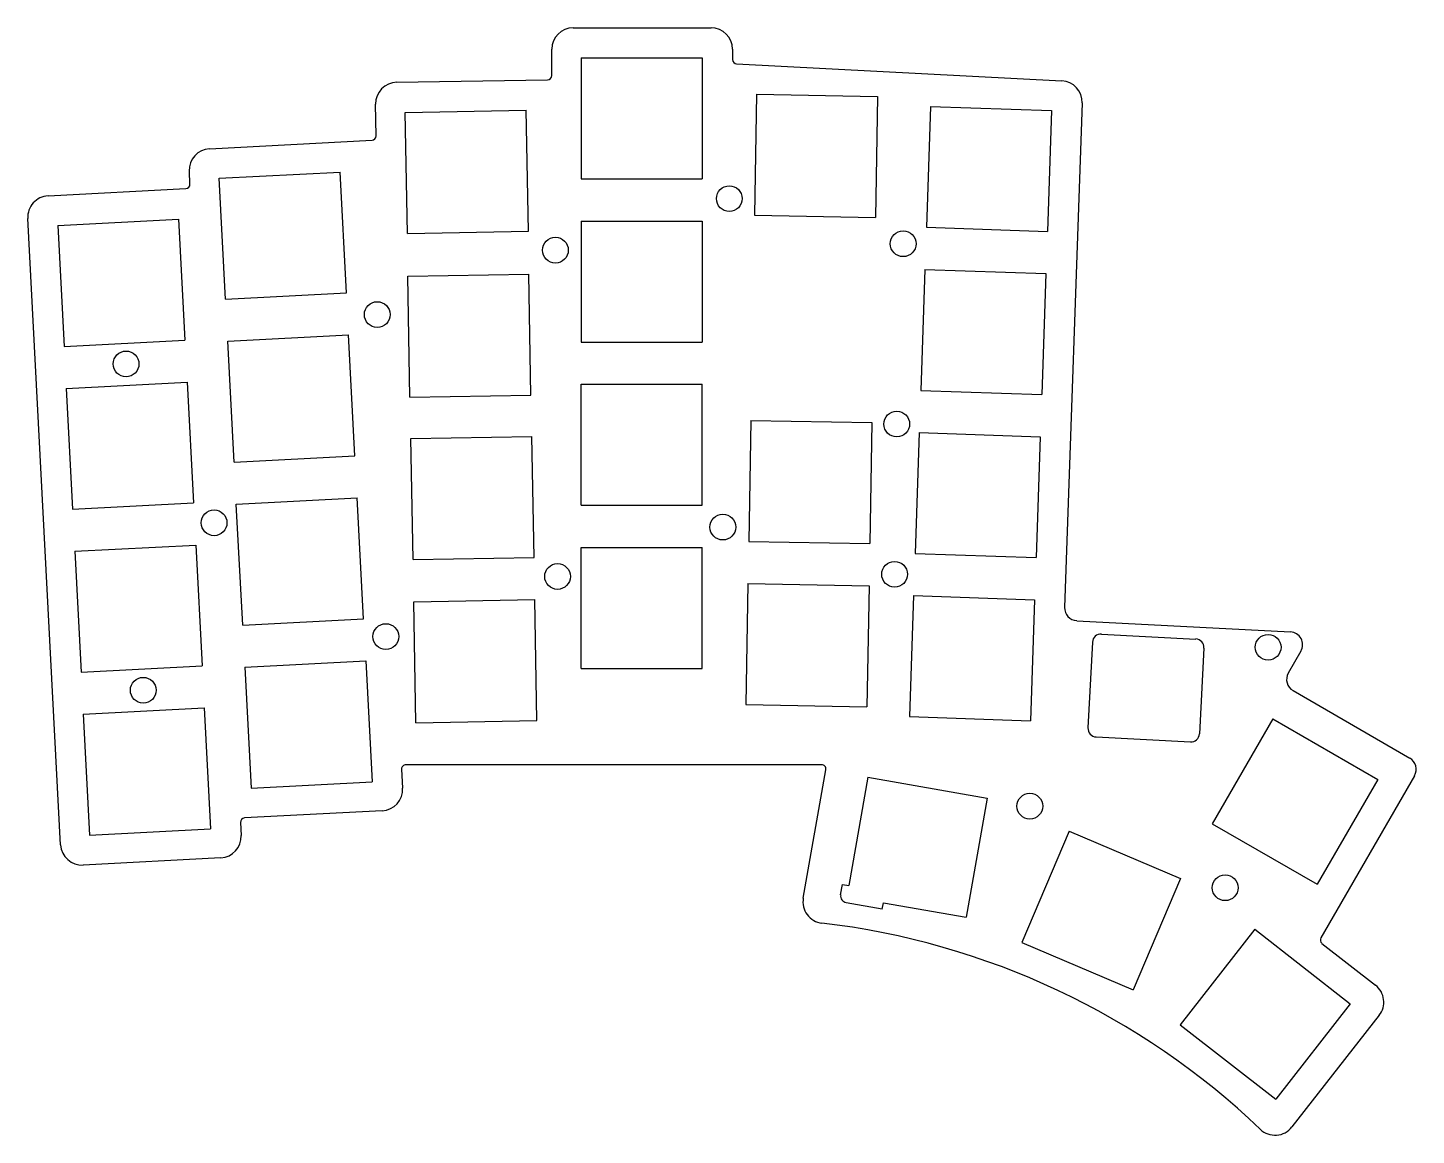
# Model space of a CAD drawing. Extents: x -35 to 127, y -165 to -36.
import ezdxf

# ---------------------------------------------------------------- set-up
doc = ezdxf.new("R2010")
doc.units = 0
doc.layers.add('VISIBLE', color=7, linetype='CONTINUOUS')

msp = doc.modelspace()

# ---------------------------------------------------------------- linework, layer by layer
at = {"layer": 'VISIBLE'}
for p, q in [((28.57, -36.1), (44.62, -36.1)), ((26.07, -41.65), (26.07, -38.6)), ((47.12, -38.6), (47.12, -39.79)), ((29.51, -39.61), (43.61, -39.61)), ((29.51, -39.61), (29.51, -53.71)), ((43.61, -39.61), (43.61, -53.71)), ((47.6, -40.29), (85.47, -42.27)), ((8.01, -42.45), (25.58, -42.15)), ((5.62, -48.68), (5.56, -45)), ((49.92, -43.84), (49.67, -57.94)), ((49.92, -43.84), (64.02, -44.09)), ((64.02, -44.09), (63.77, -58.18)), ((70.2, -45.25), (69.71, -59.34)), ((70.2, -45.25), (84.29, -45.74)), ((87.84, -44.86), (85.79, -103.6)), ((9.01, -45.95), (23.11, -45.7)), ((9.26, -60.05), (9.01, -45.95)), ((23.36, -59.8), (23.11, -45.7)), ((84.29, -45.74), (83.8, -59.84)), ((-13.77, -50.18), (5.15, -49.19)), ((-16.06, -54.31), (-16.13, -52.81)), ((-12.65, -53.63), (1.43, -52.9)), ((2.17, -66.98), (1.43, -52.9)), ((-32.58, -55.67), (-16.53, -54.83)), ((-11.91, -67.72), (-12.65, -53.63)), ((29.51, -53.71), (43.61, -53.71)), ((49.67, -57.94), (63.77, -58.18)), ((-31.12, -131.25), (-34.94, -58.3)), ((-31.46, -59.13), (-17.38, -58.39)), ((-31.46, -59.13), (-30.72, -73.21)), ((-17.38, -58.39), (-16.64, -72.47)), ((9.26, -60.05), (23.36, -59.8)), ((29.51, -58.61), (43.61, -58.61)), ((29.51, -58.61), (29.51, -72.71)), ((43.61, -58.61), (43.61, -72.71)), ((69.71, -59.34), (83.8, -59.84)), ((69.54, -64.24), (69.05, -78.33)), ((69.54, -64.24), (83.63, -64.73)), ((9.31, -65.03), (23.4, -64.78)), ((9.55, -79.12), (9.31, -65.03)), ((23.65, -78.88), (23.4, -64.78)), ((83.63, -64.73), (83.14, -78.82)), ((-11.91, -67.72), (2.17, -66.98)), ((-30.72, -73.21), (-16.64, -72.47)), ((-11.66, -72.61), (2.42, -71.87)), ((-10.92, -86.69), (-11.66, -72.61)), ((3.16, -85.95), (2.42, -71.87)), ((29.51, -72.71), (43.61, -72.71)), ((-30.46, -78.1), (-16.38, -77.36)), ((-16.38, -77.36), (-15.65, -91.44)), ((29.51, -91.71), (29.51, -77.61)), ((29.51, -77.61), (43.61, -77.61)), ((43.61, -91.71), (43.61, -77.61)), ((-30.46, -78.1), (-29.73, -92.18)), ((9.55, -79.12), (23.65, -78.88)), ((69.05, -78.33), (83.14, -78.82)), ((49.26, -81.83), (49.01, -95.93)), ((49.26, -81.83), (63.35, -82.08)), ((63.35, -82.08), (63.11, -96.18)), ((9.68, -83.94), (23.77, -83.7)), ((9.92, -98.04), (9.68, -83.94)), ((24.02, -97.79), (23.77, -83.7)), ((68.88, -83.23), (68.38, -97.32)), ((68.88, -83.23), (82.97, -83.72)), ((82.97, -83.72), (82.48, -97.81)), ((-10.92, -86.69), (3.16, -85.95)), ((-29.73, -92.18), (-15.65, -91.44)), ((-10.66, -91.58), (3.42, -90.84)), ((-9.92, -105.66), (-10.66, -91.58)), ((4.16, -104.93), (3.42, -90.84)), ((29.51, -91.71), (43.61, -91.71)), ((-29.47, -97.07), (-15.39, -96.34)), ((-15.39, -96.34), (-14.65, -110.42)), ((29.51, -110.71), (29.51, -96.61)), ((29.51, -96.61), (43.61, -96.61)), ((43.61, -110.71), (43.61, -96.61)), ((49.01, -95.93), (63.11, -96.18)), ((-29.47, -97.07), (-28.73, -111.16)), ((9.92, -98.04), (24.02, -97.79)), ((68.38, -97.32), (82.48, -97.81)), ((48.92, -100.83), (48.68, -114.93)), ((48.92, -100.83), (63.02, -101.08)), ((63.02, -101.08), (62.78, -115.18)), ((10.01, -102.94), (24.1, -102.69)), ((10.25, -117.04), (10.01, -102.94)), ((24.35, -116.79), (24.1, -102.69)), ((68.21, -102.22), (67.72, -116.31)), ((68.21, -102.22), (82.3, -102.71)), ((82.3, -102.71), (81.81, -116.8)), ((-9.92, -105.66), (4.16, -104.93)), ((87.21, -105.15), (112.1, -106.45)), ((90.09, -106.71), (101.08, -107.29)), ((89.04, -107.66), (88.52, -117.64)), ((-9.67, -110.56), (4.41, -109.82)), ((4.41, -109.82), (5.15, -123.9)), ((102.02, -108.34), (101.5, -118.32)), ((113.32, -108.7), (111.85, -111.25)), ((-28.73, -111.16), (-14.65, -110.42)), ((-9.67, -110.56), (-8.93, -124.64)), ((29.51, -110.71), (43.61, -110.71)), ((112.4, -113.3), (126, -121.15)), ((-28.48, -116.05), (-14.4, -115.31)), ((-28.48, -116.05), (-27.74, -130.13)), ((-14.4, -115.31), (-13.66, -129.39)), ((48.68, -114.93), (62.78, -115.18)), ((67.72, -116.31), (81.81, -116.8)), ((10.25, -117.04), (24.35, -116.79)), ((110.05, -116.59), (103, -128.8)), ((110.05, -116.59), (122.26, -123.64)), ((89.46, -118.69), (100.45, -119.27)), ((8.59, -122.45), (8.71, -124.66)), ((57.51, -121.92), (9.09, -121.92)), ((55.37, -137.45), (58, -122.51)), ((-8.93, -124.64), (5.15, -123.9)), ((62.9, -123.36), (60.66, -136.01)), ((62.9, -123.36), (76.78, -125.81)), ((122.26, -123.64), (115.21, -135.85)), ((126.55, -123.2), (115.64, -142.08)), ((76.78, -125.81), (74.33, -139.69)), ((6.34, -127.28), (-9.7, -128.12)), ((-10.18, -128.65), (-10.1, -130.15)), ((103, -128.8), (115.21, -135.85)), ((-27.74, -130.13), (-13.66, -129.39)), ((86.32, -129.66), (80.81, -142.64)), ((86.32, -129.66), (99.3, -135.17)), ((-12.46, -132.77), (-28.49, -133.61)), ((99.3, -135.17), (93.79, -148.15)), ((59.72, -137.07), (59.93, -135.88)), ((59.93, -135.88), (60.66, -136.01)), ((64.57, -138.73), (60.37, -137.99)), ((64.57, -138.73), (64.7, -138)), ((64.7, -138), (74.33, -139.69)), ((107.95, -141.09), (99.27, -152.2)), ((107.95, -141.09), (119.06, -149.77)), ((80.81, -142.64), (93.79, -148.15)), ((115.77, -142.73), (122.01, -147.6)), ((119.06, -149.77), (110.38, -160.88)), ((122.44, -151.11), (112.28, -164.11)), ((99.27, -152.2), (110.38, -160.88))]:
    msp.add_line(p, q, dxfattribs=at)
for centre in [(46.75, -56), (67, -61.25), (26.5, -62), (5.75, -69.5), (-23.5, -75.25), (66.25, -82.25), (-13.25, -93.75), (46, -94.25), (26.75, -100), (66, -99.75), (6.75, -107), (109.5, -108.25), (-21.5, -113.25), (81.75, -126.75), (104.5, -136.25)]:
    msp.add_circle(centre, 1.5, dxfattribs=at)
for centre, radius, start, end in [((28.57, -38.6), 2.5, 90, 180), ((44.62, -38.6), 2.5, 360, 90), ((47.63, -39.79), 0.5, 180, 267.0007), ((25.57, -41.65), 0.5, 271.0016, 0), ((8.06, -44.95), 2.5, 91.0018, 180.9997), ((85.34, -44.77), 2.5, 357.9997, 87.0006), ((5.12, -48.69), 0.5, 272.9992, 1.0007), ((-13.64, -52.68), 2.5, 93, 183), ((-16.56, -54.33), 0.5, 273, 3), ((-32.45, -58.17), 2.5, 93, 183.0005), ((87.29, -103.65), 1.5, 177.9997, 267), ((90.04, -107.71), 1, 87, 177), ((112.02, -107.95), 1.5, 330, 87), ((101.02, -108.28), 1, 357, 87), ((113.15, -112), 1.5, 150, 240), ((89.52, -117.69), 1, 177, 267), ((100.5, -118.27), 1, 267, 357), ((125.25, -122.45), 1.5, 330, 60), ((9.09, -122.42), 0.5, 90.0011, 182.9995), ((57.51, -122.42), 0.5, 349.9999, 90.0008), ((6.21, -124.79), 2.5, 273, 3), ((-9.68, -128.62), 0.5, 93, 183), ((-12.6, -130.28), 2.5, 273, 3), ((-28.62, -131.12), 2.5, 183.0005, 273), ((60.51, -137.2), 0.8, 170, 260), ((57.83, -137.89), 2.5, 170.0003, 263.3041), ((47.17, -228.68), 88.92, 46.314, 83.3043), ((116.08, -142.33), 0.5, 150.0238, 232.0009), ((120.47, -149.57), 2.5, 321.9984, 52.001), ((110.31, -162.57), 2.5, 226.3139, 321.9986)]:
    msp.add_arc(centre, radius, start, end, dxfattribs=at)

doc.saveas('drawing.dxf')
